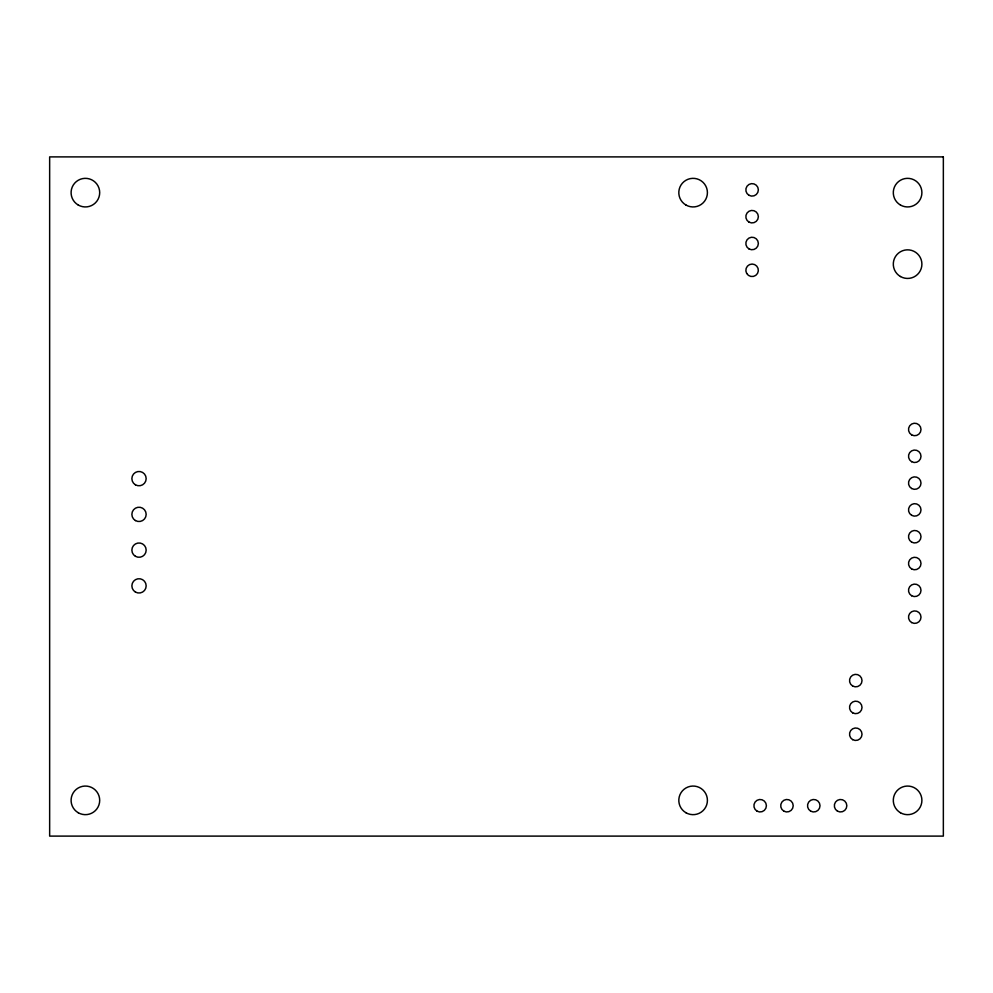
<?xml version="1.0" encoding="UTF-8"?>
<svg xmlns="http://www.w3.org/2000/svg" width="993" height="993" viewBox="0 0 993 993"><rect width="100%" height="100%" fill="white"/><g stroke="black" fill="none" stroke-linecap="round" stroke-linejoin="round"><path stroke-width="1.49" d="M943.35 156.894L49.65 156.894L49.65 836.106L943.35 836.106L943.35 156.894M900.452 812.746A14.299 14.299 0 0 0 921.901 800.358A14.299 14.299 0 0 0 900.452 787.97A14.299 14.299 0 0 0 900.452 812.746M78.248 812.746A14.299 14.299 0 0 0 99.697 800.358A14.299 14.299 0 0 0 78.248 787.97A14.299 14.299 0 0 0 78.248 812.746M900.452 205.03A14.299 14.299 0 0 0 921.901 192.642A14.299 14.299 0 0 0 900.452 180.254A14.299 14.299 0 0 0 900.452 205.03M900.452 276.526A14.299 14.299 0 0 0 921.901 264.138A14.299 14.299 0 0 0 900.452 251.75A14.299 14.299 0 0 0 900.452 276.526M78.248 205.03A14.299 14.299 0 0 0 99.697 192.642A14.299 14.299 0 0 0 78.248 180.254A14.299 14.299 0 0 0 78.248 205.03M685.964 812.746A14.299 14.299 0 0 0 707.413 800.358A14.299 14.299 0 0 0 685.964 787.97A14.299 14.299 0 0 0 685.964 812.746M685.964 205.03A14.299 14.299 0 0 0 707.413 192.642A14.299 14.299 0 0 0 685.964 180.254A14.299 14.299 0 0 0 685.964 205.03M135.445 592.064A7.15 7.15 0 0 0 146.17 585.87A7.15 7.15 0 0 0 135.445 579.676A7.15 7.15 0 0 0 135.445 592.064M135.445 556.316A7.15 7.15 0 0 0 146.17 550.122A7.15 7.15 0 0 0 135.445 543.928A7.15 7.15 0 0 0 135.445 556.316M135.445 520.568A7.15 7.15 0 0 0 146.17 514.374A7.15 7.15 0 0 0 135.445 508.18A7.15 7.15 0 0 0 135.445 520.568M135.445 484.82A7.15 7.15 0 0 0 146.17 478.626A7.15 7.15 0 0 0 135.445 472.432A7.15 7.15 0 0 0 135.445 484.82M748.97 195.286A6.256 6.256 0 0 0 758.354 189.874A6.256 6.256 0 0 0 748.97 184.45A6.256 6.256 0 0 0 748.97 195.286M748.97 222.097A6.256 6.256 0 0 0 758.354 216.685A6.256 6.256 0 0 0 748.97 211.261A6.256 6.256 0 0 0 748.97 222.097M748.97 248.908A6.256 6.256 0 0 0 758.354 243.496A6.256 6.256 0 0 0 748.97 238.072A6.256 6.256 0 0 0 748.97 248.908M746.686 273.435A6.256 6.256 0 0 0 757.51 273.435A6.256 6.256 0 0 0 752.098 264.051A6.256 6.256 0 0 0 746.686 273.435M852.639 739.636A6.256 6.256 0 0 0 862.023 734.224A6.256 6.256 0 0 0 852.639 728.812A6.256 6.256 0 0 0 852.639 739.636M852.639 712.825A6.256 6.256 0 0 0 862.023 707.413A6.256 6.256 0 0 0 852.639 702.001A6.256 6.256 0 0 0 852.639 712.825M852.639 686.014A6.256 6.256 0 0 0 862.023 680.602A6.256 6.256 0 0 0 852.639 675.19A6.256 6.256 0 0 0 852.639 686.014M757.014 811.132A6.256 6.256 0 0 0 766.397 805.72A6.256 6.256 0 0 0 757.014 800.308A6.256 6.256 0 0 0 757.014 811.132M783.825 811.132A6.256 6.256 0 0 0 793.208 805.72A6.256 6.256 0 0 0 783.825 800.308A6.256 6.256 0 0 0 783.825 811.132M810.636 811.132A6.256 6.256 0 0 0 820.019 805.72A6.256 6.256 0 0 0 810.636 800.308A6.256 6.256 0 0 0 810.636 811.132M837.447 811.132A6.256 6.256 0 0 0 846.83 805.72A6.256 6.256 0 0 0 837.447 800.308A6.256 6.256 0 0 0 837.447 811.132M911.624 434.884A6.256 6.256 0 0 0 921.007 429.472A6.256 6.256 0 0 0 911.624 424.061A6.256 6.256 0 0 0 911.624 434.884M911.624 461.695A6.256 6.256 0 0 0 921.007 456.284A6.256 6.256 0 0 0 911.624 450.872A6.256 6.256 0 0 0 911.624 461.695M911.624 488.506A6.256 6.256 0 0 0 921.007 483.094A6.256 6.256 0 0 0 911.624 477.683A6.256 6.256 0 0 0 911.624 488.506M911.624 515.317A6.256 6.256 0 0 0 921.007 509.906A6.256 6.256 0 0 0 911.624 504.494A6.256 6.256 0 0 0 911.624 515.317M911.624 542.128A6.256 6.256 0 0 0 921.007 536.716A6.256 6.256 0 0 0 911.624 531.305A6.256 6.256 0 0 0 911.624 542.128M911.624 568.939A6.256 6.256 0 0 0 921.007 563.528A6.256 6.256 0 0 0 911.624 558.116A6.256 6.256 0 0 0 911.624 568.939M911.624 595.75A6.256 6.256 0 0 0 921.007 590.339A6.256 6.256 0 0 0 911.624 584.927A6.256 6.256 0 0 0 911.624 595.75M911.624 622.561A6.256 6.256 0 0 0 921.007 617.149A6.256 6.256 0 0 0 911.624 611.738A6.256 6.256 0 0 0 911.624 622.561"/></g></svg>
